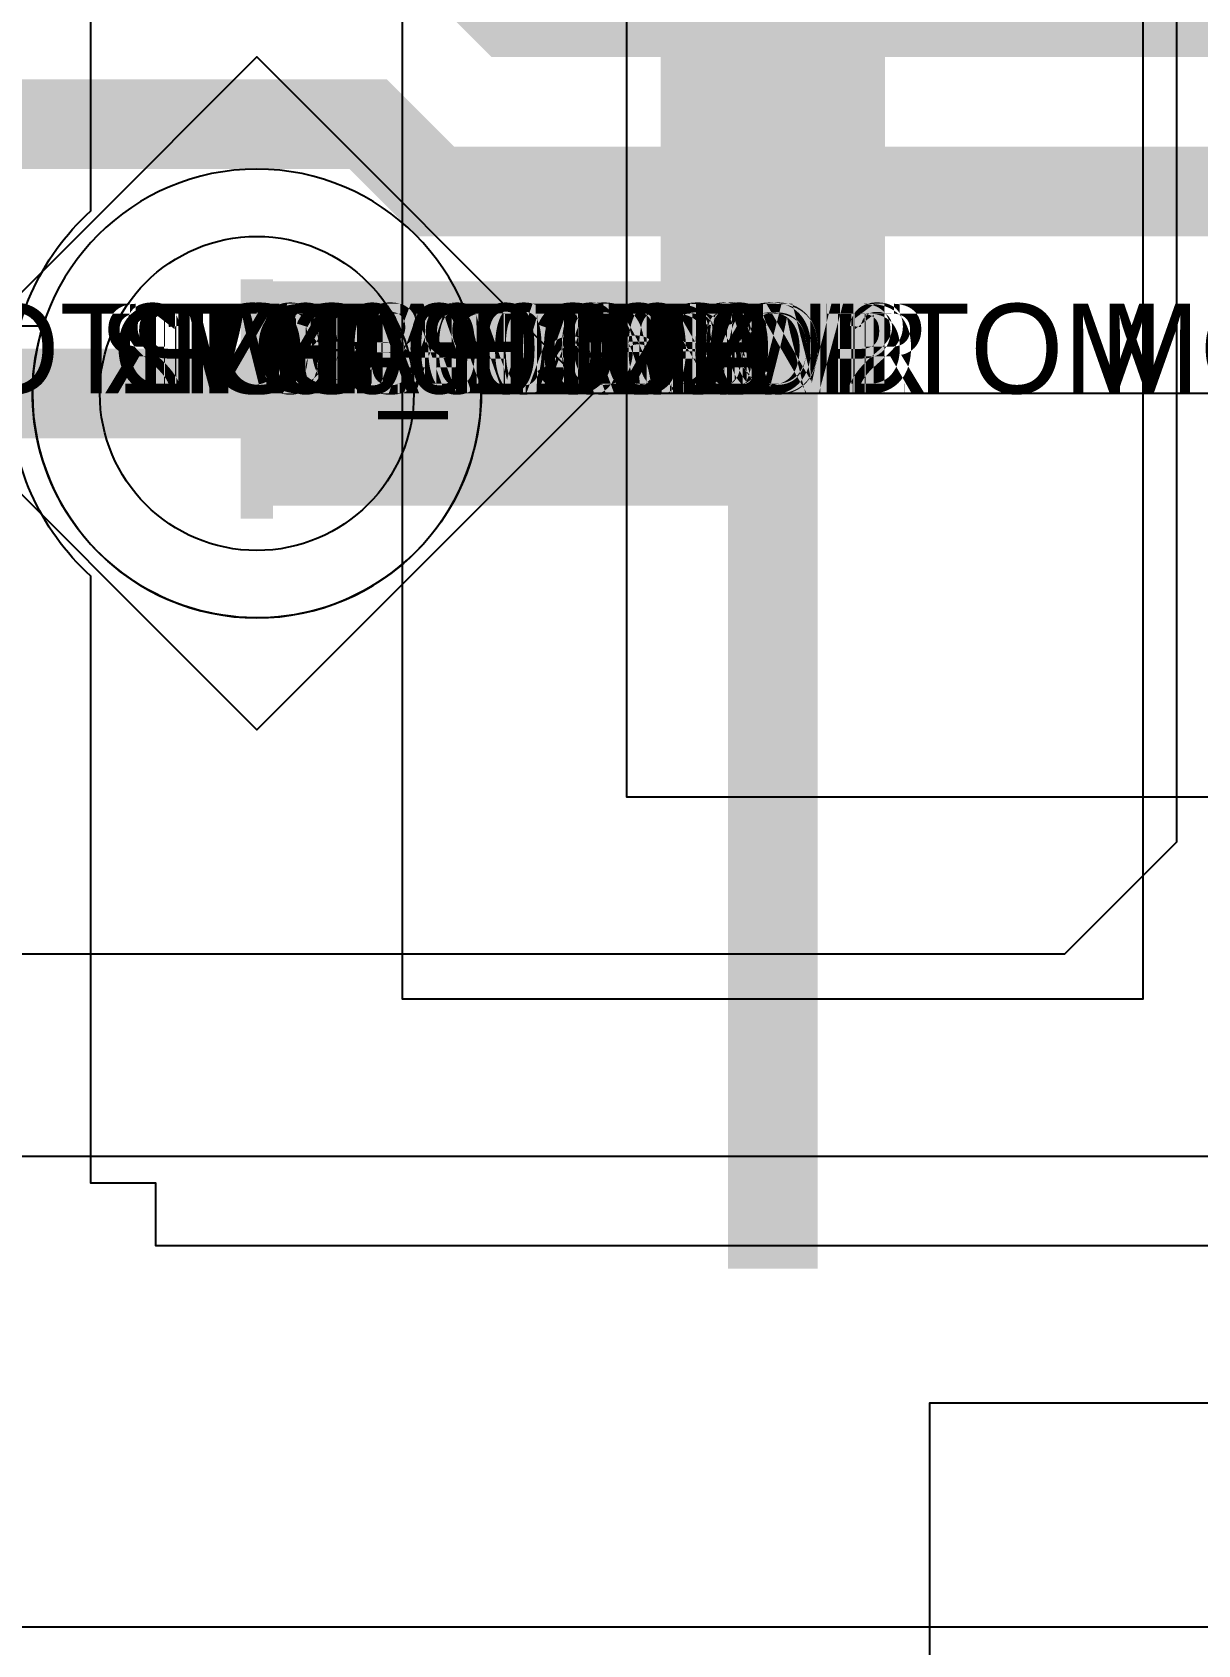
# Model space of a CAD drawing. Extents: x 0 to 323, y 0 to 320.
# Drawn here: x 78.412 to 81.01, y 259.567 to 263.161 of the extents above; entities that cross this region are included whole.
import ezdxf
from ezdxf.enums import TextEntityAlignment as Align

# ---------------------------------------------------------------- set-up
doc = ezdxf.new("R2010")
doc.units = 0
doc.header["$MEASUREMENT"] = 0
doc.layers.get('0').update_dxf_attribs({"linetype": 'CONTINUOUS'})
for name, color, linetype in [('CDN_FIGURES', 7, 'CONTINUOUS'), ('ETCH_BOTTOM', 7, 'CONTINUOUS'), ('ETCH_GND', 3, 'CONTINUOUS'), ('ETCH_INT1', 4, 'CONTINUOUS'), ('ETCH_INT2', 5, 'CONTINUOUS'), ('ETCH_PWR', 6, 'CONTINUOUS'), ('ETCH_TOP', 2, 'CONTINUOUS'), ('MANUFACTURING_NCLEGEND-1-6', 8, 'CONTINUOUS'), ('PACKAGE_GEOMETRY_ASSEMBLY_TOP', 11, 'CONTINUOUS'), ('PACKAGE_GEOMETRY_PIN_NUMBER', 9, 'CONTINUOUS')]:
    doc.layers.add(name, color=color, linetype=linetype)

# ---------------------------------------------------------------- blocks, each defined once
blk = doc.blocks.new('PAD_INFO')
for tag in ['SHAPE_TYPE', 'PAD_HEIGHT', 'PAD_LAYER', 'PAD_TYPE', 'PAD_WIDTH']:
    blk.add_attdef(tag, (0, 0), '', height=0.2)
at = {"flags": 2}
blk.add_attdef('CDN_TYPE', (0, 0), '', height=0.2, dxfattribs=at)
blk = doc.blocks.new('DRILL_INFO')
at = {"flags": 2}
blk.add_attdef('CDN_TYPE', (0, 0), '', height=0.2, dxfattribs=at)
for tag in ['FSHAPE', 'FCHAR', 'DRILL_HEIGHT', 'DIAMETER', 'PLATED', 'DRILL_WIDTH']:
    blk.add_attdef(tag, (0, 0), '', height=0.2)
blk = doc.blocks.new('VIA0700X0300')
at = {"layer": 'ETCH_BOTTOM'}
blk.add_circle((0, 0), 0.35, dxfattribs=at)
at = {"layer": 'ETCH_GND'}
blk.add_circle((0, 0), 0.35, dxfattribs=at)
at = {"layer": 'ETCH_INT1'}
blk.add_circle((0, 0), 0.35, dxfattribs=at)
at = {"layer": 'ETCH_INT2'}
blk.add_circle((0, 0), 0.35, dxfattribs=at)
at = {"layer": 'ETCH_PWR'}
blk.add_circle((0, 0), 0.35, dxfattribs=at)
at = {"layer": 'ETCH_TOP'}
blk.add_circle((0, 0), 0.35, dxfattribs=at)
ref = blk.add_blockref('PAD_INFO', (0, 0))
ref.add_attrib('PAD_LAYER', 'ETCH_TOP', (0, 0), dxfattribs={"height": 0.2})
ref.add_attrib('SHAPE_TYPE', 'NULL', (0, 0), dxfattribs={"height": 0.2})
ref.add_attrib('PAD_TYPE', 'ANTIPAD', (0, 0), dxfattribs={"height": 0.2})
ref.add_attrib('PAD_WIDTH', '0.000000', (0, 0), dxfattribs={"height": 0.2})
ref.add_attrib('PAD_HEIGHT', '0.000000', (0, 0), dxfattribs={"height": 0.2})
ref = blk.add_blockref('PAD_INFO', (0, 0))
ref.add_attrib('PAD_LAYER', 'ETCH_GND', (0, 0), dxfattribs={"height": 0.2})
ref.add_attrib('SHAPE_TYPE', 'NULL', (0, 0), dxfattribs={"height": 0.2})
ref.add_attrib('PAD_TYPE', 'ANTIPAD', (0, 0), dxfattribs={"height": 0.2})
ref.add_attrib('PAD_WIDTH', '0.000000', (0, 0), dxfattribs={"height": 0.2})
ref.add_attrib('PAD_HEIGHT', '0.000000', (0, 0), dxfattribs={"height": 0.2})
ref = blk.add_blockref('PAD_INFO', (0, 0))
ref.add_attrib('PAD_LAYER', 'ETCH_INT1', (0, 0), dxfattribs={"height": 0.2})
ref.add_attrib('SHAPE_TYPE', 'NULL', (0, 0), dxfattribs={"height": 0.2})
ref.add_attrib('PAD_TYPE', 'ANTIPAD', (0, 0), dxfattribs={"height": 0.2})
ref.add_attrib('PAD_WIDTH', '0.000000', (0, 0), dxfattribs={"height": 0.2})
ref.add_attrib('PAD_HEIGHT', '0.000000', (0, 0), dxfattribs={"height": 0.2})
ref = blk.add_blockref('PAD_INFO', (0, 0))
ref.add_attrib('PAD_LAYER', 'ETCH_INT2', (0, 0), dxfattribs={"height": 0.2})
ref.add_attrib('SHAPE_TYPE', 'NULL', (0, 0), dxfattribs={"height": 0.2})
ref.add_attrib('PAD_TYPE', 'ANTIPAD', (0, 0), dxfattribs={"height": 0.2})
ref.add_attrib('PAD_WIDTH', '0.000000', (0, 0), dxfattribs={"height": 0.2})
ref.add_attrib('PAD_HEIGHT', '0.000000', (0, 0), dxfattribs={"height": 0.2})
ref = blk.add_blockref('PAD_INFO', (0, 0))
ref.add_attrib('PAD_LAYER', 'ETCH_PWR', (0, 0), dxfattribs={"height": 0.2})
ref.add_attrib('SHAPE_TYPE', 'NULL', (0, 0), dxfattribs={"height": 0.2})
ref.add_attrib('PAD_TYPE', 'ANTIPAD', (0, 0), dxfattribs={"height": 0.2})
ref.add_attrib('PAD_WIDTH', '0.000000', (0, 0), dxfattribs={"height": 0.2})
ref.add_attrib('PAD_HEIGHT', '0.000000', (0, 0), dxfattribs={"height": 0.2})
ref = blk.add_blockref('PAD_INFO', (0, 0))
ref.add_attrib('PAD_LAYER', 'ETCH_BOTTOM', (0, 0), dxfattribs={"height": 0.2})
ref.add_attrib('SHAPE_TYPE', 'NULL', (0, 0), dxfattribs={"height": 0.2})
ref.add_attrib('PAD_TYPE', 'ANTIPAD', (0, 0), dxfattribs={"height": 0.2})
ref.add_attrib('PAD_WIDTH', '0.000000', (0, 0), dxfattribs={"height": 0.2})
ref.add_attrib('PAD_HEIGHT', '0.000000', (0, 0), dxfattribs={"height": 0.2})
ref = blk.add_blockref('PAD_INFO', (0, 0))
ref.add_attrib('PAD_LAYER', 'ETCH_TOP', (0, 0), dxfattribs={"height": 0.2})
ref.add_attrib('SHAPE_TYPE', 'NULL', (0, 0), dxfattribs={"height": 0.2})
ref.add_attrib('PAD_TYPE', 'THERMAL', (0, 0), dxfattribs={"height": 0.2})
ref.add_attrib('PAD_WIDTH', '0.000000', (0, 0), dxfattribs={"height": 0.2})
ref.add_attrib('PAD_HEIGHT', '0.000000', (0, 0), dxfattribs={"height": 0.2})
ref = blk.add_blockref('PAD_INFO', (0, 0))
ref.add_attrib('PAD_LAYER', 'ETCH_GND', (0, 0), dxfattribs={"height": 0.2})
ref.add_attrib('SHAPE_TYPE', 'NULL', (0, 0), dxfattribs={"height": 0.2})
ref.add_attrib('PAD_TYPE', 'THERMAL', (0, 0), dxfattribs={"height": 0.2})
ref.add_attrib('PAD_WIDTH', '0.000000', (0, 0), dxfattribs={"height": 0.2})
ref.add_attrib('PAD_HEIGHT', '0.000000', (0, 0), dxfattribs={"height": 0.2})
ref = blk.add_blockref('PAD_INFO', (0, 0))
ref.add_attrib('PAD_LAYER', 'ETCH_INT1', (0, 0), dxfattribs={"height": 0.2})
ref.add_attrib('SHAPE_TYPE', 'NULL', (0, 0), dxfattribs={"height": 0.2})
ref.add_attrib('PAD_TYPE', 'THERMAL', (0, 0), dxfattribs={"height": 0.2})
ref.add_attrib('PAD_WIDTH', '0.000000', (0, 0), dxfattribs={"height": 0.2})
ref.add_attrib('PAD_HEIGHT', '0.000000', (0, 0), dxfattribs={"height": 0.2})
ref = blk.add_blockref('PAD_INFO', (0, 0))
ref.add_attrib('PAD_LAYER', 'ETCH_INT2', (0, 0), dxfattribs={"height": 0.2})
ref.add_attrib('SHAPE_TYPE', 'NULL', (0, 0), dxfattribs={"height": 0.2})
ref.add_attrib('PAD_TYPE', 'THERMAL', (0, 0), dxfattribs={"height": 0.2})
ref.add_attrib('PAD_WIDTH', '0.000000', (0, 0), dxfattribs={"height": 0.2})
ref.add_attrib('PAD_HEIGHT', '0.000000', (0, 0), dxfattribs={"height": 0.2})
ref = blk.add_blockref('PAD_INFO', (0, 0))
ref.add_attrib('PAD_LAYER', 'ETCH_PWR', (0, 0), dxfattribs={"height": 0.2})
ref.add_attrib('SHAPE_TYPE', 'NULL', (0, 0), dxfattribs={"height": 0.2})
ref.add_attrib('PAD_TYPE', 'THERMAL', (0, 0), dxfattribs={"height": 0.2})
ref.add_attrib('PAD_WIDTH', '0.000000', (0, 0), dxfattribs={"height": 0.2})
ref.add_attrib('PAD_HEIGHT', '0.000000', (0, 0), dxfattribs={"height": 0.2})
ref = blk.add_blockref('PAD_INFO', (0, 0))
ref.add_attrib('PAD_LAYER', 'ETCH_BOTTOM', (0, 0), dxfattribs={"height": 0.2})
ref.add_attrib('SHAPE_TYPE', 'NULL', (0, 0), dxfattribs={"height": 0.2})
ref.add_attrib('PAD_TYPE', 'THERMAL', (0, 0), dxfattribs={"height": 0.2})
ref.add_attrib('PAD_WIDTH', '0.000000', (0, 0), dxfattribs={"height": 0.2})
ref.add_attrib('PAD_HEIGHT', '0.000000', (0, 0), dxfattribs={"height": 0.2})
ref = blk.add_blockref('PAD_INFO', (0, 0))
ref.add_attrib('PAD_LAYER', 'ETCH_TOP', (0, 0), dxfattribs={"height": 0.2})
ref.add_attrib('SHAPE_TYPE', 'CIRCLE', (0, 0), dxfattribs={"height": 0.2})
ref.add_attrib('PAD_TYPE', 'REGULAR', (0, 0), dxfattribs={"height": 0.2})
ref.add_attrib('PAD_WIDTH', '0.700000', (0, 0), dxfattribs={"height": 0.2})
ref.add_attrib('PAD_HEIGHT', '0.700000', (0, 0), dxfattribs={"height": 0.2})
ref = blk.add_blockref('PAD_INFO', (0, 0))
ref.add_attrib('PAD_LAYER', 'ETCH_GND', (0, 0), dxfattribs={"height": 0.2})
ref.add_attrib('SHAPE_TYPE', 'CIRCLE', (0, 0), dxfattribs={"height": 0.2})
ref.add_attrib('PAD_TYPE', 'REGULAR', (0, 0), dxfattribs={"height": 0.2})
ref.add_attrib('PAD_WIDTH', '0.700000', (0, 0), dxfattribs={"height": 0.2})
ref.add_attrib('PAD_HEIGHT', '0.700000', (0, 0), dxfattribs={"height": 0.2})
ref = blk.add_blockref('PAD_INFO', (0, 0))
ref.add_attrib('PAD_LAYER', 'ETCH_INT1', (0, 0), dxfattribs={"height": 0.2})
ref.add_attrib('SHAPE_TYPE', 'CIRCLE', (0, 0), dxfattribs={"height": 0.2})
ref.add_attrib('PAD_TYPE', 'REGULAR', (0, 0), dxfattribs={"height": 0.2})
ref.add_attrib('PAD_WIDTH', '0.700000', (0, 0), dxfattribs={"height": 0.2})
ref.add_attrib('PAD_HEIGHT', '0.700000', (0, 0), dxfattribs={"height": 0.2})
ref = blk.add_blockref('PAD_INFO', (0, 0))
ref.add_attrib('PAD_LAYER', 'ETCH_INT2', (0, 0), dxfattribs={"height": 0.2})
ref.add_attrib('SHAPE_TYPE', 'CIRCLE', (0, 0), dxfattribs={"height": 0.2})
ref.add_attrib('PAD_TYPE', 'REGULAR', (0, 0), dxfattribs={"height": 0.2})
ref.add_attrib('PAD_WIDTH', '0.700000', (0, 0), dxfattribs={"height": 0.2})
ref.add_attrib('PAD_HEIGHT', '0.700000', (0, 0), dxfattribs={"height": 0.2})
ref = blk.add_blockref('PAD_INFO', (0, 0))
ref.add_attrib('PAD_LAYER', 'ETCH_PWR', (0, 0), dxfattribs={"height": 0.2})
ref.add_attrib('SHAPE_TYPE', 'CIRCLE', (0, 0), dxfattribs={"height": 0.2})
ref.add_attrib('PAD_TYPE', 'REGULAR', (0, 0), dxfattribs={"height": 0.2})
ref.add_attrib('PAD_WIDTH', '0.700000', (0, 0), dxfattribs={"height": 0.2})
ref.add_attrib('PAD_HEIGHT', '0.700000', (0, 0), dxfattribs={"height": 0.2})
ref = blk.add_blockref('PAD_INFO', (0, 0))
ref.add_attrib('PAD_LAYER', 'ETCH_BOTTOM', (0, 0), dxfattribs={"height": 0.2})
ref.add_attrib('SHAPE_TYPE', 'CIRCLE', (0, 0), dxfattribs={"height": 0.2})
ref.add_attrib('PAD_TYPE', 'REGULAR', (0, 0), dxfattribs={"height": 0.2})
ref.add_attrib('PAD_WIDTH', '0.700000', (0, 0), dxfattribs={"height": 0.2})
ref.add_attrib('PAD_HEIGHT', '0.700000', (0, 0), dxfattribs={"height": 0.2})
ref = blk.add_blockref('DRILL_INFO', (0, 0))
ref.add_attrib('DIAMETER', '0.300000', (0, 0), dxfattribs={"height": 0.2})
ref.add_attrib('PLATED', 'PLATED', (0, 0), dxfattribs={"height": 0.2})
ref.add_attrib('FSHAPE', 'DIAMOND', (0, 0), dxfattribs={"height": 0.2})
ref.add_attrib('FCHAR', '+', (0, 0), dxfattribs={"height": 0.2})
ref.add_attrib('DRILL_WIDTH', '1.500000', (0, 0), dxfattribs={"height": 0.2})
ref.add_attrib('DRILL_HEIGHT', '1.500000', (0, 0), dxfattribs={"height": 0.2})
for tag in ['CDN_TYPE', 'PIN']:
    blk.add_attdef(tag, (0, 0), '', height=0.2)
at = {"flags": 2}
for tag in ['PSTKNAME', 'BBV']:
    blk.add_attdef(tag, (0, 0), '', height=0.2, dxfattribs=at)
blk = doc.blocks.new('FIGURE_DIAMOND')
at = {"layer": 'CDN_FIGURES'}
blk.add_lwpolyline([(-0.5, 0), (0, 0.5), (0.5, 0), (0, -0.5)], close=True, dxfattribs=at)
blk = doc.blocks.new('RC1650X2700TS_C1')
at = {"layer": 'ETCH_TOP'}
blk.add_lwpolyline([(0.825, 1.35), (-0.325, 1.35), (-0.825, 0.85), (-0.825, -1.35), (0.825, -1.35)], close=True, dxfattribs=at)
ref = blk.add_blockref('PAD_INFO', (0, 0))
ref.add_attrib('PAD_LAYER', 'ETCH_TOP', (0, 0), dxfattribs={"height": 0.2})
ref.add_attrib('SHAPE_TYPE', 'NULL', (0, 0), dxfattribs={"height": 0.2})
ref.add_attrib('PAD_TYPE', 'ANTIPAD', (0, 0), dxfattribs={"height": 0.2})
ref.add_attrib('PAD_WIDTH', '0.000000', (0, 0), dxfattribs={"height": 0.2})
ref.add_attrib('PAD_HEIGHT', '0.000000', (0, 0), dxfattribs={"height": 0.2})
ref = blk.add_blockref('PAD_INFO', (0, 0))
ref.add_attrib('PAD_LAYER', 'ETCH_GND', (0, 0), dxfattribs={"height": 0.2})
ref.add_attrib('SHAPE_TYPE', 'NULL', (0, 0), dxfattribs={"height": 0.2})
ref.add_attrib('PAD_TYPE', 'ANTIPAD', (0, 0), dxfattribs={"height": 0.2})
ref.add_attrib('PAD_WIDTH', '0.000000', (0, 0), dxfattribs={"height": 0.2})
ref.add_attrib('PAD_HEIGHT', '0.000000', (0, 0), dxfattribs={"height": 0.2})
ref = blk.add_blockref('PAD_INFO', (0, 0))
ref.add_attrib('PAD_LAYER', 'ETCH_INT1', (0, 0), dxfattribs={"height": 0.2})
ref.add_attrib('SHAPE_TYPE', 'NULL', (0, 0), dxfattribs={"height": 0.2})
ref.add_attrib('PAD_TYPE', 'ANTIPAD', (0, 0), dxfattribs={"height": 0.2})
ref.add_attrib('PAD_WIDTH', '0.000000', (0, 0), dxfattribs={"height": 0.2})
ref.add_attrib('PAD_HEIGHT', '0.000000', (0, 0), dxfattribs={"height": 0.2})
ref = blk.add_blockref('PAD_INFO', (0, 0))
ref.add_attrib('PAD_LAYER', 'ETCH_INT2', (0, 0), dxfattribs={"height": 0.2})
ref.add_attrib('SHAPE_TYPE', 'NULL', (0, 0), dxfattribs={"height": 0.2})
ref.add_attrib('PAD_TYPE', 'ANTIPAD', (0, 0), dxfattribs={"height": 0.2})
ref.add_attrib('PAD_WIDTH', '0.000000', (0, 0), dxfattribs={"height": 0.2})
ref.add_attrib('PAD_HEIGHT', '0.000000', (0, 0), dxfattribs={"height": 0.2})
ref = blk.add_blockref('PAD_INFO', (0, 0))
ref.add_attrib('PAD_LAYER', 'ETCH_PWR', (0, 0), dxfattribs={"height": 0.2})
ref.add_attrib('SHAPE_TYPE', 'NULL', (0, 0), dxfattribs={"height": 0.2})
ref.add_attrib('PAD_TYPE', 'ANTIPAD', (0, 0), dxfattribs={"height": 0.2})
ref.add_attrib('PAD_WIDTH', '0.000000', (0, 0), dxfattribs={"height": 0.2})
ref.add_attrib('PAD_HEIGHT', '0.000000', (0, 0), dxfattribs={"height": 0.2})
ref = blk.add_blockref('PAD_INFO', (0, 0))
ref.add_attrib('PAD_LAYER', 'ETCH_BOTTOM', (0, 0), dxfattribs={"height": 0.2})
ref.add_attrib('SHAPE_TYPE', 'NULL', (0, 0), dxfattribs={"height": 0.2})
ref.add_attrib('PAD_TYPE', 'ANTIPAD', (0, 0), dxfattribs={"height": 0.2})
ref.add_attrib('PAD_WIDTH', '0.000000', (0, 0), dxfattribs={"height": 0.2})
ref.add_attrib('PAD_HEIGHT', '0.000000', (0, 0), dxfattribs={"height": 0.2})
ref = blk.add_blockref('PAD_INFO', (0, 0))
ref.add_attrib('PAD_LAYER', 'ETCH_TOP', (0, 0), dxfattribs={"height": 0.2})
ref.add_attrib('SHAPE_TYPE', 'NULL', (0, 0), dxfattribs={"height": 0.2})
ref.add_attrib('PAD_TYPE', 'THERMAL', (0, 0), dxfattribs={"height": 0.2})
ref.add_attrib('PAD_WIDTH', '0.000000', (0, 0), dxfattribs={"height": 0.2})
ref.add_attrib('PAD_HEIGHT', '0.000000', (0, 0), dxfattribs={"height": 0.2})
ref = blk.add_blockref('PAD_INFO', (0, 0))
ref.add_attrib('PAD_LAYER', 'ETCH_GND', (0, 0), dxfattribs={"height": 0.2})
ref.add_attrib('SHAPE_TYPE', 'NULL', (0, 0), dxfattribs={"height": 0.2})
ref.add_attrib('PAD_TYPE', 'THERMAL', (0, 0), dxfattribs={"height": 0.2})
ref.add_attrib('PAD_WIDTH', '0.000000', (0, 0), dxfattribs={"height": 0.2})
ref.add_attrib('PAD_HEIGHT', '0.000000', (0, 0), dxfattribs={"height": 0.2})
ref = blk.add_blockref('PAD_INFO', (0, 0))
ref.add_attrib('PAD_LAYER', 'ETCH_INT1', (0, 0), dxfattribs={"height": 0.2})
ref.add_attrib('SHAPE_TYPE', 'NULL', (0, 0), dxfattribs={"height": 0.2})
ref.add_attrib('PAD_TYPE', 'THERMAL', (0, 0), dxfattribs={"height": 0.2})
ref.add_attrib('PAD_WIDTH', '0.000000', (0, 0), dxfattribs={"height": 0.2})
ref.add_attrib('PAD_HEIGHT', '0.000000', (0, 0), dxfattribs={"height": 0.2})
ref = blk.add_blockref('PAD_INFO', (0, 0))
ref.add_attrib('PAD_LAYER', 'ETCH_INT2', (0, 0), dxfattribs={"height": 0.2})
ref.add_attrib('SHAPE_TYPE', 'NULL', (0, 0), dxfattribs={"height": 0.2})
ref.add_attrib('PAD_TYPE', 'THERMAL', (0, 0), dxfattribs={"height": 0.2})
ref.add_attrib('PAD_WIDTH', '0.000000', (0, 0), dxfattribs={"height": 0.2})
ref.add_attrib('PAD_HEIGHT', '0.000000', (0, 0), dxfattribs={"height": 0.2})
ref = blk.add_blockref('PAD_INFO', (0, 0))
ref.add_attrib('PAD_LAYER', 'ETCH_PWR', (0, 0), dxfattribs={"height": 0.2})
ref.add_attrib('SHAPE_TYPE', 'NULL', (0, 0), dxfattribs={"height": 0.2})
ref.add_attrib('PAD_TYPE', 'THERMAL', (0, 0), dxfattribs={"height": 0.2})
ref.add_attrib('PAD_WIDTH', '0.000000', (0, 0), dxfattribs={"height": 0.2})
ref.add_attrib('PAD_HEIGHT', '0.000000', (0, 0), dxfattribs={"height": 0.2})
ref = blk.add_blockref('PAD_INFO', (0, 0))
ref.add_attrib('PAD_LAYER', 'ETCH_BOTTOM', (0, 0), dxfattribs={"height": 0.2})
ref.add_attrib('SHAPE_TYPE', 'NULL', (0, 0), dxfattribs={"height": 0.2})
ref.add_attrib('PAD_TYPE', 'THERMAL', (0, 0), dxfattribs={"height": 0.2})
ref.add_attrib('PAD_WIDTH', '0.000000', (0, 0), dxfattribs={"height": 0.2})
ref.add_attrib('PAD_HEIGHT', '0.000000', (0, 0), dxfattribs={"height": 0.2})
ref = blk.add_blockref('PAD_INFO', (0, 0))
ref.add_attrib('PAD_LAYER', 'ETCH_GND', (0, 0), dxfattribs={"height": 0.2})
ref.add_attrib('SHAPE_TYPE', 'NULL', (0, 0), dxfattribs={"height": 0.2})
ref.add_attrib('PAD_TYPE', 'REGULAR', (0, 0), dxfattribs={"height": 0.2})
ref.add_attrib('PAD_WIDTH', '0.000000', (0, 0), dxfattribs={"height": 0.2})
ref.add_attrib('PAD_HEIGHT', '0.000000', (0, 0), dxfattribs={"height": 0.2})
ref = blk.add_blockref('PAD_INFO', (0, 0))
ref.add_attrib('PAD_LAYER', 'ETCH_INT1', (0, 0), dxfattribs={"height": 0.2})
ref.add_attrib('SHAPE_TYPE', 'NULL', (0, 0), dxfattribs={"height": 0.2})
ref.add_attrib('PAD_TYPE', 'REGULAR', (0, 0), dxfattribs={"height": 0.2})
ref.add_attrib('PAD_WIDTH', '0.000000', (0, 0), dxfattribs={"height": 0.2})
ref.add_attrib('PAD_HEIGHT', '0.000000', (0, 0), dxfattribs={"height": 0.2})
ref = blk.add_blockref('PAD_INFO', (0, 0))
ref.add_attrib('PAD_LAYER', 'ETCH_INT2', (0, 0), dxfattribs={"height": 0.2})
ref.add_attrib('SHAPE_TYPE', 'NULL', (0, 0), dxfattribs={"height": 0.2})
ref.add_attrib('PAD_TYPE', 'REGULAR', (0, 0), dxfattribs={"height": 0.2})
ref.add_attrib('PAD_WIDTH', '0.000000', (0, 0), dxfattribs={"height": 0.2})
ref.add_attrib('PAD_HEIGHT', '0.000000', (0, 0), dxfattribs={"height": 0.2})
ref = blk.add_blockref('PAD_INFO', (0, 0))
ref.add_attrib('PAD_LAYER', 'ETCH_PWR', (0, 0), dxfattribs={"height": 0.2})
ref.add_attrib('SHAPE_TYPE', 'NULL', (0, 0), dxfattribs={"height": 0.2})
ref.add_attrib('PAD_TYPE', 'REGULAR', (0, 0), dxfattribs={"height": 0.2})
ref.add_attrib('PAD_WIDTH', '0.000000', (0, 0), dxfattribs={"height": 0.2})
ref.add_attrib('PAD_HEIGHT', '0.000000', (0, 0), dxfattribs={"height": 0.2})
ref = blk.add_blockref('PAD_INFO', (0, 0))
ref.add_attrib('PAD_LAYER', 'ETCH_BOTTOM', (0, 0), dxfattribs={"height": 0.2})
ref.add_attrib('SHAPE_TYPE', 'NULL', (0, 0), dxfattribs={"height": 0.2})
ref.add_attrib('PAD_TYPE', 'REGULAR', (0, 0), dxfattribs={"height": 0.2})
ref.add_attrib('PAD_WIDTH', '0.000000', (0, 0), dxfattribs={"height": 0.2})
ref.add_attrib('PAD_HEIGHT', '0.000000', (0, 0), dxfattribs={"height": 0.2})
ref = blk.add_blockref('DRILL_INFO', (0, 0))
ref.add_attrib('DIAMETER', '0.000000', (0, 0), dxfattribs={"height": 0.2})
ref.add_attrib('PLATED', 'PLATED', (0, 0), dxfattribs={"height": 0.2})
ref.add_attrib('FSHAPE', 'NULL', (0, 0), dxfattribs={"height": 0.2})
ref.add_attrib('DRILL_WIDTH', '0.000000', (0, 0), dxfattribs={"height": 0.2})
ref.add_attrib('DRILL_HEIGHT', '0.000000', (0, 0), dxfattribs={"height": 0.2})
ref = blk.add_blockref('PAD_INFO', (0, 0))
ref.add_attrib('PAD_LAYER', 'ETCH_TOP', (0, 0), dxfattribs={"height": 0.2})
ref.add_attrib('SHAPE_TYPE', 'SHAPE', (0, 0), dxfattribs={"height": 0.2})
ref.add_attrib('PAD_TYPE', 'REGULAR', (0, 0), dxfattribs={"height": 0.2})
ref.add_attrib('PAD_WIDTH', '1.650000', (0, 0), dxfattribs={"height": 0.2})
ref.add_attrib('PAD_HEIGHT', '2.700000', (0, 0), dxfattribs={"height": 0.2})
for tag in ['CDN_TYPE', 'PIN']:
    blk.add_attdef(tag, (0, 0), '', height=0.2)
at = {"flags": 2}
for tag in ['PSTKNAME', 'BBV']:
    blk.add_attdef(tag, (0, 0), '', height=0.2, dxfattribs=at)
blk = doc.blocks.new('RC1650X2700TS_C')
at = {"layer": 'ETCH_TOP'}
blk.add_lwpolyline([(-0.825, 1.35), (0.325, 1.35), (0.825, 0.85), (0.825, -1.35), (-0.825, -1.35)], close=True, dxfattribs=at)
ref = blk.add_blockref('PAD_INFO', (0, 0))
ref.add_attrib('PAD_LAYER', 'ETCH_TOP', (0, 0), dxfattribs={"height": 0.2})
ref.add_attrib('SHAPE_TYPE', 'NULL', (0, 0), dxfattribs={"height": 0.2})
ref.add_attrib('PAD_TYPE', 'ANTIPAD', (0, 0), dxfattribs={"height": 0.2})
ref.add_attrib('PAD_WIDTH', '0.000000', (0, 0), dxfattribs={"height": 0.2})
ref.add_attrib('PAD_HEIGHT', '0.000000', (0, 0), dxfattribs={"height": 0.2})
ref = blk.add_blockref('PAD_INFO', (0, 0))
ref.add_attrib('PAD_LAYER', 'ETCH_GND', (0, 0), dxfattribs={"height": 0.2})
ref.add_attrib('SHAPE_TYPE', 'NULL', (0, 0), dxfattribs={"height": 0.2})
ref.add_attrib('PAD_TYPE', 'ANTIPAD', (0, 0), dxfattribs={"height": 0.2})
ref.add_attrib('PAD_WIDTH', '0.000000', (0, 0), dxfattribs={"height": 0.2})
ref.add_attrib('PAD_HEIGHT', '0.000000', (0, 0), dxfattribs={"height": 0.2})
ref = blk.add_blockref('PAD_INFO', (0, 0))
ref.add_attrib('PAD_LAYER', 'ETCH_INT1', (0, 0), dxfattribs={"height": 0.2})
ref.add_attrib('SHAPE_TYPE', 'NULL', (0, 0), dxfattribs={"height": 0.2})
ref.add_attrib('PAD_TYPE', 'ANTIPAD', (0, 0), dxfattribs={"height": 0.2})
ref.add_attrib('PAD_WIDTH', '0.000000', (0, 0), dxfattribs={"height": 0.2})
ref.add_attrib('PAD_HEIGHT', '0.000000', (0, 0), dxfattribs={"height": 0.2})
ref = blk.add_blockref('PAD_INFO', (0, 0))
ref.add_attrib('PAD_LAYER', 'ETCH_INT2', (0, 0), dxfattribs={"height": 0.2})
ref.add_attrib('SHAPE_TYPE', 'NULL', (0, 0), dxfattribs={"height": 0.2})
ref.add_attrib('PAD_TYPE', 'ANTIPAD', (0, 0), dxfattribs={"height": 0.2})
ref.add_attrib('PAD_WIDTH', '0.000000', (0, 0), dxfattribs={"height": 0.2})
ref.add_attrib('PAD_HEIGHT', '0.000000', (0, 0), dxfattribs={"height": 0.2})
ref = blk.add_blockref('PAD_INFO', (0, 0))
ref.add_attrib('PAD_LAYER', 'ETCH_PWR', (0, 0), dxfattribs={"height": 0.2})
ref.add_attrib('SHAPE_TYPE', 'NULL', (0, 0), dxfattribs={"height": 0.2})
ref.add_attrib('PAD_TYPE', 'ANTIPAD', (0, 0), dxfattribs={"height": 0.2})
ref.add_attrib('PAD_WIDTH', '0.000000', (0, 0), dxfattribs={"height": 0.2})
ref.add_attrib('PAD_HEIGHT', '0.000000', (0, 0), dxfattribs={"height": 0.2})
ref = blk.add_blockref('PAD_INFO', (0, 0))
ref.add_attrib('PAD_LAYER', 'ETCH_BOTTOM', (0, 0), dxfattribs={"height": 0.2})
ref.add_attrib('SHAPE_TYPE', 'NULL', (0, 0), dxfattribs={"height": 0.2})
ref.add_attrib('PAD_TYPE', 'ANTIPAD', (0, 0), dxfattribs={"height": 0.2})
ref.add_attrib('PAD_WIDTH', '0.000000', (0, 0), dxfattribs={"height": 0.2})
ref.add_attrib('PAD_HEIGHT', '0.000000', (0, 0), dxfattribs={"height": 0.2})
ref = blk.add_blockref('PAD_INFO', (0, 0))
ref.add_attrib('PAD_LAYER', 'ETCH_TOP', (0, 0), dxfattribs={"height": 0.2})
ref.add_attrib('SHAPE_TYPE', 'NULL', (0, 0), dxfattribs={"height": 0.2})
ref.add_attrib('PAD_TYPE', 'THERMAL', (0, 0), dxfattribs={"height": 0.2})
ref.add_attrib('PAD_WIDTH', '0.000000', (0, 0), dxfattribs={"height": 0.2})
ref.add_attrib('PAD_HEIGHT', '0.000000', (0, 0), dxfattribs={"height": 0.2})
ref = blk.add_blockref('PAD_INFO', (0, 0))
ref.add_attrib('PAD_LAYER', 'ETCH_GND', (0, 0), dxfattribs={"height": 0.2})
ref.add_attrib('SHAPE_TYPE', 'NULL', (0, 0), dxfattribs={"height": 0.2})
ref.add_attrib('PAD_TYPE', 'THERMAL', (0, 0), dxfattribs={"height": 0.2})
ref.add_attrib('PAD_WIDTH', '0.000000', (0, 0), dxfattribs={"height": 0.2})
ref.add_attrib('PAD_HEIGHT', '0.000000', (0, 0), dxfattribs={"height": 0.2})
ref = blk.add_blockref('PAD_INFO', (0, 0))
ref.add_attrib('PAD_LAYER', 'ETCH_INT1', (0, 0), dxfattribs={"height": 0.2})
ref.add_attrib('SHAPE_TYPE', 'NULL', (0, 0), dxfattribs={"height": 0.2})
ref.add_attrib('PAD_TYPE', 'THERMAL', (0, 0), dxfattribs={"height": 0.2})
ref.add_attrib('PAD_WIDTH', '0.000000', (0, 0), dxfattribs={"height": 0.2})
ref.add_attrib('PAD_HEIGHT', '0.000000', (0, 0), dxfattribs={"height": 0.2})
ref = blk.add_blockref('PAD_INFO', (0, 0))
ref.add_attrib('PAD_LAYER', 'ETCH_INT2', (0, 0), dxfattribs={"height": 0.2})
ref.add_attrib('SHAPE_TYPE', 'NULL', (0, 0), dxfattribs={"height": 0.2})
ref.add_attrib('PAD_TYPE', 'THERMAL', (0, 0), dxfattribs={"height": 0.2})
ref.add_attrib('PAD_WIDTH', '0.000000', (0, 0), dxfattribs={"height": 0.2})
ref.add_attrib('PAD_HEIGHT', '0.000000', (0, 0), dxfattribs={"height": 0.2})
ref = blk.add_blockref('PAD_INFO', (0, 0))
ref.add_attrib('PAD_LAYER', 'ETCH_PWR', (0, 0), dxfattribs={"height": 0.2})
ref.add_attrib('SHAPE_TYPE', 'NULL', (0, 0), dxfattribs={"height": 0.2})
ref.add_attrib('PAD_TYPE', 'THERMAL', (0, 0), dxfattribs={"height": 0.2})
ref.add_attrib('PAD_WIDTH', '0.000000', (0, 0), dxfattribs={"height": 0.2})
ref.add_attrib('PAD_HEIGHT', '0.000000', (0, 0), dxfattribs={"height": 0.2})
ref = blk.add_blockref('PAD_INFO', (0, 0))
ref.add_attrib('PAD_LAYER', 'ETCH_BOTTOM', (0, 0), dxfattribs={"height": 0.2})
ref.add_attrib('SHAPE_TYPE', 'NULL', (0, 0), dxfattribs={"height": 0.2})
ref.add_attrib('PAD_TYPE', 'THERMAL', (0, 0), dxfattribs={"height": 0.2})
ref.add_attrib('PAD_WIDTH', '0.000000', (0, 0), dxfattribs={"height": 0.2})
ref.add_attrib('PAD_HEIGHT', '0.000000', (0, 0), dxfattribs={"height": 0.2})
ref = blk.add_blockref('PAD_INFO', (0, 0))
ref.add_attrib('PAD_LAYER', 'ETCH_GND', (0, 0), dxfattribs={"height": 0.2})
ref.add_attrib('SHAPE_TYPE', 'NULL', (0, 0), dxfattribs={"height": 0.2})
ref.add_attrib('PAD_TYPE', 'REGULAR', (0, 0), dxfattribs={"height": 0.2})
ref.add_attrib('PAD_WIDTH', '0.000000', (0, 0), dxfattribs={"height": 0.2})
ref.add_attrib('PAD_HEIGHT', '0.000000', (0, 0), dxfattribs={"height": 0.2})
ref = blk.add_blockref('PAD_INFO', (0, 0))
ref.add_attrib('PAD_LAYER', 'ETCH_INT1', (0, 0), dxfattribs={"height": 0.2})
ref.add_attrib('SHAPE_TYPE', 'NULL', (0, 0), dxfattribs={"height": 0.2})
ref.add_attrib('PAD_TYPE', 'REGULAR', (0, 0), dxfattribs={"height": 0.2})
ref.add_attrib('PAD_WIDTH', '0.000000', (0, 0), dxfattribs={"height": 0.2})
ref.add_attrib('PAD_HEIGHT', '0.000000', (0, 0), dxfattribs={"height": 0.2})
ref = blk.add_blockref('PAD_INFO', (0, 0))
ref.add_attrib('PAD_LAYER', 'ETCH_INT2', (0, 0), dxfattribs={"height": 0.2})
ref.add_attrib('SHAPE_TYPE', 'NULL', (0, 0), dxfattribs={"height": 0.2})
ref.add_attrib('PAD_TYPE', 'REGULAR', (0, 0), dxfattribs={"height": 0.2})
ref.add_attrib('PAD_WIDTH', '0.000000', (0, 0), dxfattribs={"height": 0.2})
ref.add_attrib('PAD_HEIGHT', '0.000000', (0, 0), dxfattribs={"height": 0.2})
ref = blk.add_blockref('PAD_INFO', (0, 0))
ref.add_attrib('PAD_LAYER', 'ETCH_PWR', (0, 0), dxfattribs={"height": 0.2})
ref.add_attrib('SHAPE_TYPE', 'NULL', (0, 0), dxfattribs={"height": 0.2})
ref.add_attrib('PAD_TYPE', 'REGULAR', (0, 0), dxfattribs={"height": 0.2})
ref.add_attrib('PAD_WIDTH', '0.000000', (0, 0), dxfattribs={"height": 0.2})
ref.add_attrib('PAD_HEIGHT', '0.000000', (0, 0), dxfattribs={"height": 0.2})
ref = blk.add_blockref('PAD_INFO', (0, 0))
ref.add_attrib('PAD_LAYER', 'ETCH_BOTTOM', (0, 0), dxfattribs={"height": 0.2})
ref.add_attrib('SHAPE_TYPE', 'NULL', (0, 0), dxfattribs={"height": 0.2})
ref.add_attrib('PAD_TYPE', 'REGULAR', (0, 0), dxfattribs={"height": 0.2})
ref.add_attrib('PAD_WIDTH', '0.000000', (0, 0), dxfattribs={"height": 0.2})
ref.add_attrib('PAD_HEIGHT', '0.000000', (0, 0), dxfattribs={"height": 0.2})
ref = blk.add_blockref('DRILL_INFO', (0, 0))
ref.add_attrib('DIAMETER', '0.000000', (0, 0), dxfattribs={"height": 0.2})
ref.add_attrib('PLATED', 'PLATED', (0, 0), dxfattribs={"height": 0.2})
ref.add_attrib('FSHAPE', 'NULL', (0, 0), dxfattribs={"height": 0.2})
ref.add_attrib('DRILL_WIDTH', '0.000000', (0, 0), dxfattribs={"height": 0.2})
ref.add_attrib('DRILL_HEIGHT', '0.000000', (0, 0), dxfattribs={"height": 0.2})
ref = blk.add_blockref('PAD_INFO', (0, 0))
ref.add_attrib('PAD_LAYER', 'ETCH_TOP', (0, 0), dxfattribs={"height": 0.2})
ref.add_attrib('SHAPE_TYPE', 'SHAPE', (0, 0), dxfattribs={"height": 0.2})
ref.add_attrib('PAD_TYPE', 'REGULAR', (0, 0), dxfattribs={"height": 0.2})
ref.add_attrib('PAD_WIDTH', '1.650000', (0, 0), dxfattribs={"height": 0.2})
ref.add_attrib('PAD_HEIGHT', '2.700000', (0, 0), dxfattribs={"height": 0.2})
for tag in ['CDN_TYPE', 'PIN']:
    blk.add_attdef(tag, (0, 0), '', height=0.2)
at = {"flags": 2}
for tag in ['PSTKNAME', 'BBV']:
    blk.add_attdef(tag, (0, 0), '', height=0.2, dxfattribs=at)
blk = doc.blocks.new('F94')
at = {"layer": 'PACKAGE_GEOMETRY_ASSEMBLY_TOP'}
blk.add_lwpolyline([(-0.325, -0.9), (3.075, -0.9), (3.075, 0.9), (-0.325, 0.9)], close=True, dxfattribs=at)
at = {"layer": 'ETCH_TOP'}
ref = blk.add_blockref('RC1650X2700TS_C', (0, 0), dxfattribs=at)
ref.add_attrib('CDN_TYPE', 'PIN', (0, 0), dxfattribs={"height": 0.2})
ref.add_attrib('PIN', '1', (0, 0), dxfattribs={"height": 0.2})
blk.add_blockref('RC1650X2700TS_C1', (2.75, 0), dxfattribs=at)
at = {"flags": 2}
for tag in ['SYMBOL_TYPE', 'CDN_TYPE', 'REFDES']:
    blk.add_attdef(tag, (0, 0), '', height=0.2, dxfattribs=at)

msp = doc.modelspace()

# ---------------------------------------------------------------- linework, layer by layer
at = {"layer": 'ETCH_BOTTOM'}
msp.add_lwpolyline([(84.1877, 260.4554), (78.6875, 260.4554), (78.6875, 260.5955), (78.5426, 260.5955), (78.5426, 261.9484, -0.442443), (78.5426, 262.7626), (78.5426, 264.2455), (78.6875, 264.2455), (78.6875, 264.2556), (79.5502, 264.2556, -0.683031), (80.575, 264.2556), (80.6155, 264.2556), (80.6256, 264.2455), (82.2496, 264.2455), (82.2597, 264.2556), (83.6051, 264.2556, -0.650169), (84.6077, 263.8105), (84.6077, 263.5505, -0.198912), (84.4319, 263.1262), (84.1877, 262.8819)], format="xyb", close=True, dxfattribs=at)
for points in [[(80.0626, 262.3555, 0.5, 0.5, 0), (80.0626, 264.0555, 0.5, 0.5, 0)], [(80.0626, 262.3555, 0.5, 0.5, 0), (78.9126, 262.3555, 0.5, 0.5, 0)], [(78.3118, 262.3555, 0.2, 0.2, 0), (78.9126, 262.3555, 0.2, 0.2, 0)], [(80.0626, 260.4047, 0.2, 0.2, 0), (80.0626, 262.3555, 0.2, 0.2, 0)]]:
    msp.add_lwpolyline(points, format="xyseb", dxfattribs=at)
at = {"layer": 'ETCH_INT1'}
for points, format in [([(91.9769, 263.2055, 0.2, 0.2, 0), (79.4769, 263.2055, 0.2, 0.2, 0), (79.3269, 263.3555, 0.2, 0.2, 0), (74.5983, 263.3555, 0.2, 0.2, 0), (74.1083, 262.8655, 0.2, 0.2, 0), (64.2384, 262.8655, 0.2, 0.2, 0), (63.8485, 263.2555, 0.2, 0.2, 0), (59.8469, 263.2555, 0.2, 0.2, 0), (58.7769, 262.1855, 0.2, 0.2, 0), (56.8483, 262.1855, 0.2, 0.2, 0), (55.7483, 263.2855, 0.2, 0.2, 0), (45.2269, 263.2855, 0.2, 0.2, 0), (43.8669, 261.9255, 0.2, 0.2, 0), (34.8983, 261.9255, 0.2, 0.2, 0), (33.8783, 262.9455, 0.2, 0.2, 0), (22.9769, 262.9455, 0.2, 0.2, 0), (20.1526, 260.1212, 0.2, 0.2, 0), (20.1526, 246.4012, 0.2, 0.2, 0), (15.5969, 241.8455, 0.2, 0.2, 0), (11.4162, 241.8455, 0.2, 0.2, 0), (11.3862, 241.8755, 0.2, 0.2, 0), (9.8126, 241.8755, 0.2, 0.2, 0), (8.9926, 241.0555, 0.2, 0.2, 0), (8.9926, 240.9255, 0.2, 0.2, 0)], "xyseb"), ([(91.8112, 262.8055, 0.2, 0.2, 0), (79.3112, 262.8055, 0.2, 0.2, 0), (79.1612, 262.9555, 0.2, 0.2, 0), (74.764, 262.9555, 0.2, 0.2, 0), (74.274, 262.4655, 0.2, 0.2, 0), (64.0726, 262.4655, 0.2, 0.2, 0), (63.6827, 262.8555, 0.2, 0.2, 0), (60.0126, 262.8555, 0.2, 0.2, 0), (58.9426, 261.7855, 0.2, 0.2, 0), (56.6826, 261.7855, 0.2, 0.2, 0), (55.5826, 262.8855, 0.2, 0.2, 0), (45.3926, 262.8855, 0.2, 0.2, 0), (44.0326, 261.5255, 0.2, 0.2, 0), (34.7326, 261.5255, 0.2, 0.2, 0), (33.7126, 262.5455, 0.2, 0.2, 0), (23.1426, 262.5455, 0.2, 0.2, 0), (20.5526, 259.9555, 0.2, 0.2, 0), (20.5526, 246.2355, 0.2, 0.2, 0), (15.7626, 241.4455, 0.2, 0.2, 0), (11.5126, 241.4455, 0.2, 0.2, 0), (10.9926, 240.9255, 0.2, 0.2, 0)], "xyseb"), ([(91.0855, 262.3554), (79.4127, 262.3554, -1.164978), (78.4355, 262.5054), (75.0629, 262.5054, -1.464793), (74.2707, 262.0154), (63.8861, 262.0154), (63.4962, 262.4054), (62.321, 262.4054, -1.52703), (61.4042, 262.4054), (60.199, 262.4054), (59.129, 261.3354), (56.4962, 261.3354), (55.3962, 262.4354), (45.579, 262.4354), (45.2318, 262.0882, -3.753224), (44.8799, 261.7363), (44.219, 261.0754), (34.5462, 261.0754)], "xyb")]:
    msp.add_lwpolyline(points, format=format, dxfattribs=at)
at = {"layer": 'ETCH_INT2'}
msp.add_lwpolyline([(78.9126, 262.8556, 1), (78.9126, 261.8554, 1)], format="xyb", close=True, dxfattribs=at)
at = {"layer": 'ETCH_PWR'}
msp.add_lwpolyline([(80.9626, 265.2055), (80.9626, 261.3555), (80.7126, 261.1055), (69.5126, 261.1055), (68.7626, 261.8555), (68.7626, 266.7055)], dxfattribs=at)
for points in [[(68.2126, 265.7055), (68.2126, 261.4055), (68.3623, 261.2558), (68.3627, 261.2355, 0.192796), (68.6115, 260.6544), (69.0465, 260.2194, 0.584023), (70.473, 260.6169), (70.4825, 260.6555), (81.3126, 260.6555), (81.3126, 264.4555), (83.1126, 266.2555)], [(110.0286, 259.6055), (76.1126, 259.6055), (75.3126, 258.8055), (71.9221, 258.8055, 0.009499), (71.9031, 258.8055), (61.6626, 258.8055), (60.8626, 259.6055), (46.6626, 259.6055), (45.6626, 260.6055), (42.0626, 260.6055), (41.3626, 259.9055), (26.5626, 259.9055), (24.5626, 261.9055), (24.5626, 265.9555)]]:
    msp.add_lwpolyline(points, format="xyb", dxfattribs=at)
msp.add_lwpolyline([(79.4127, 262.3555, 1), (78.4125, 262.3555, 1)], format="xyb", close=True, dxfattribs=at)
at = {"layer": 'ETCH_TOP'}
msp.add_lwpolyline([(80.7875, 242.4056), (80.7875, 250.7554), (78.4125, 250.7554), (78.4125, 254.6056), (78.6125, 254.6056), (78.6125, 254.7554), (77.9125, 254.7554), (77.9125, 258.6056), (80.4125, 258.6056), (80.4125, 260.1056), (81.914, 260.1056), (82.2375, 260.4291), (83.14, 260.4291), (83.14, 261.0141), (85.9491, 261.0141, -0.929801)], format="xyb", dxfattribs=at)

# ---------------------------------------------------------------- block references
at = {"xscale": -1}
msp.add_blockref('F94', (82.8126, 262.3555), dxfattribs=at)
at = {"layer": 'ETCH_TOP'}
msp.add_blockref('VIA0700X0300', (78.9126, 262.3555), dxfattribs=at)
at = {"layer": 'MANUFACTURING_NCLEGEND-1-6', "xscale": 1.5, "yscale": 1.5}
msp.add_blockref('FIGURE_DIAMOND', (78.9126, 262.3555), dxfattribs=at)

# ---------------------------------------------------------------- texts
at = {"layer": 'MANUFACTURING_NCLEGEND-1-6'}
msp.add_text('+', height=0.75, dxfattribs=at).set_placement((78.9126, 262.3555), align=Align.MIDDLE_CENTER)
at = {"layer": 'PACKAGE_GEOMETRY_PIN_NUMBER', "text_generation_flag": 2, "width": 0.649606}
msp.add_text('2', height=0.508, dxfattribs=at).set_placement((80.0626, 262.3555), align=Align.CENTER)

doc.saveas('drawing.dxf')
